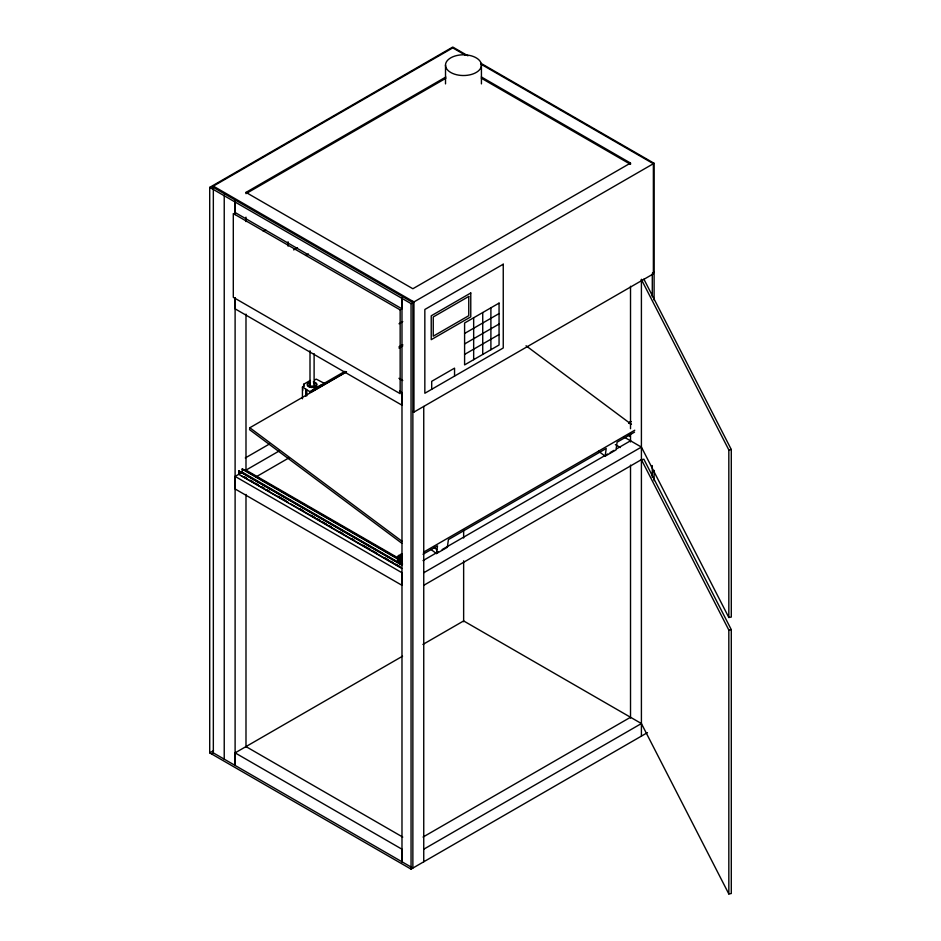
<?xml version="1.0" encoding="UTF-8"?>
<svg xmlns="http://www.w3.org/2000/svg" width="941" height="941" viewBox="0 0 941 941"><rect width="100%" height="100%" fill="white"/><g stroke="black" fill="none" stroke-linecap="round" stroke-linejoin="round"><path stroke-width="1.41" d="M402.548 656.195L235.109 752.871L235.109 765.445L235.109 298.356M235.109 476.405L235.109 488.979L401.983 585.314L401.983 572.751L235.109 476.405L242.366 472.217M235.109 297.685L235.109 308.848L401.983 405.195L401.983 392.632L399.455 391.174M399.584 558.825L399.607 557.39M346.559 371.907L249.824 427.755L249.565 429.672L401.819 543.239M430.943 549.438L436.471 553.567L437.518 545.874L423.015 554.249M598.535 451.233L605.157 456.173L606.204 448.492L448.398 539.593L447.351 547.274L436.471 553.567M400.278 561.412L400.619 559.554M302.696 389.245L302.696 390.433M647.455 732.627L411.052 869.119L209.714 752.871L209.714 187.377L452.762 47.05L467.959 55.825M411.652 867.367L213.336 752.871L213.336 186.118L452.762 47.885L465.477 55.225M211.525 188.423L213.336 187.377L412.864 302.567L411.052 303.614L209.714 187.377M445.834 78.279L245.989 193.658L245.989 192.399L445.834 77.021M263.315 231.404L265.797 229.98M293.663 249.918L297.474 247.706M305.813 255.458L308.413 253.964M481.345 78.209L630.517 164.334L630.517 163.075L412.864 288.746L245.989 192.399M213.336 186.118L413.946 301.943L654.101 163.287L654.101 300.073M399.019 323.763L402.76 321.599M303.637 387.21L303.637 384.269L310.283 380.435M302.437 398.784L302.437 387.057L303.99 386.163L303.637 384.269M314.659 379.999L316.223 379.105L324.198 383.293M309.695 391.668L344.888 371.354M345.97 371.977L310.777 392.291L302.437 387.057M399.008 346.806L402.748 344.641M399.008 348.064L402.748 345.9M245.283 457.961L269.479 443.999M464.595 333.479L499.059 313.588M401.819 568.47L238.732 474.311L238.732 470.959L399.643 563.447M242.002 472.429L242.366 468.865L397.855 558.636M240.543 472.853L242.002 472.006L400.019 563.247M279.089 451.021L245.989 470.124L397.69 557.707M464.595 343.959L499.059 324.057M241.272 475.781L288.405 502.576M464.595 354.428L499.059 334.525M256.175 476.816L289.263 457.702M654.101 272.172L652.289 273.219L653.372 273.855L653.372 163.71L480.722 64.035M412.864 411.452L413.946 412.087L653.372 273.855M397.996 558.825L401.536 557.543L397.996 558.825L398.184 561.859L400.466 564.447L402.572 564.012M423.462 552.226L634.763 430.237M634.552 432.119L617.084 442.199L616.037 449.892L605.157 456.173M423.038 560.589L438.318 551.767M442.141 549.568L607.604 454.033M610.156 452.562L613.979 450.351M616.52 448.892L630.517 440.8M423.744 572.751L641.409 447.081L728.828 617.484L731.286 617.061L731.286 449.504L643.867 279.112M423.744 585.314L641.409 459.655L643.867 459.232L731.286 629.635L731.286 893.527L728.828 893.95L641.409 723.547L463.642 620.931L422.921 644.444M209.714 752.871L213.525 750.671M211.525 753.917L213.336 752.871M423.038 837.055L630.517 717.265M423.744 849.217L641.409 723.547M641.409 279.536L728.828 449.927L731.286 449.504M641.409 459.655L728.828 630.047L731.286 629.635M320.94 385.175L312.953 389.786M480.628 63.129L654.101 163.287M481.345 76.95L630.517 163.075M627.823 435.06L630.352 436.518M624.201 437.153L641.409 447.081M615.355 444.611L620.401 447.528M398.937 378.306L402.748 380.505M242.002 469.077L398.761 559.577M238.732 470.959L401.819 565.118M244.166 476.616L246.695 478.075M250.482 480.263L253.011 481.721M255.54 483.18L258.069 484.639M261.857 486.826L264.386 488.285M266.915 489.743L269.444 491.202M278.289 496.319L285.876 500.694M299.779 508.728L303.578 510.916M311.165 515.292L314.953 517.479M317.482 518.938L320.011 520.397M322.54 521.855L326.327 524.055M328.856 525.513L331.385 526.972M340.23 532.077L342.759 533.535M351.616 538.64L354.145 540.11M362.991 545.215L370.578 549.591M373.106 551.05L376.894 553.237M384.481 557.625L388.268 559.813M390.797 561.271L393.326 562.73M395.855 564.188L399.643 566.376M290.934 504.035L400.913 567.529M245.989 746.589L402.748 837.09M235.109 752.871L401.983 849.217L401.983 861.78L401.983 297.756L401.983 308.848L235.109 212.513L235.109 199.939L235.109 214.63M526.043 345.77L631.446 424.391M433.683 547.25L437 549.72M249.824 427.755L402.078 541.322M400.09 558.378L402.372 560.977M728.828 449.927L728.828 617.484M728.828 630.047L728.828 893.95M654.101 470.382L654.101 480.663M652.289 274.501L652.289 296.709M652.289 465.56L652.289 477.299M641.409 279.312L641.409 736.121M630.517 286.252L630.517 428.731M630.517 433.131L630.517 441.941M630.517 465.101L630.517 718.089M490.896 307.825L490.896 349.711M482.733 312.541L482.733 354.428M481.427 65.152A17.961 10.363 0 0 1 454.491 74.139A17.961 10.363 0 0 1 454.491 56.178A17.961 10.363 0 0 1 481.427 65.152L481.427 83.89M473.664 317.776L473.664 359.662M463.642 530.03L463.642 538.017M463.642 560.812L463.642 621.742M454.55 376.094L454.55 368.143L431.696 381.328L431.696 389.292M445.516 65.152L445.516 83.89M423.744 406.441L423.744 861.78M413.946 301.943L413.946 412.087M412.864 301.308L412.864 868.061M411.052 303.614L411.052 869.119M314.106 353.687L314.106 384.551M310.001 350.746L310.001 386.022M306.79 389.997L306.79 395.855M305.696 388.951L305.696 396.279M288.075 241.802L288.075 246.154M245.989 217.159L245.989 221.57M245.989 314.106L245.989 471.265M245.989 494.425L245.989 747.401M239.096 470.747L239.096 474.099M224.229 195.128L224.229 759.152M314.235 382.458A4.376 2.529 0 0 1 315.4 386.28A4.376 2.529 0 0 1 308.695 386.28A4.376 2.529 0 0 1 309.86 382.458M313.882 383.587A2.6 1.506 0 0 1 313.882 385.716A2.6 1.506 0 0 1 310.212 385.716A2.6 1.506 0 0 1 310.212 383.587M313.318 381.917A4.893 2.823 0 0 1 316.294 386.069A4.893 2.823 0 0 1 308.589 386.645A4.893 2.823 0 0 1 309.601 382.199M400.337 558.542A2.47 1.423 60 0 1 401.56 558.507M628.706 423.191A6.011 3.47 60 0 1 630.893 424.191M629.011 422.885A6.011 3.47 60 0 1 631.376 421.65M399.019 562.871A6.011 3.47 60 0 1 397.808 556.366A6.011 3.47 60 0 1 402.36 556.131M399.443 562.518A5.07 2.929 60 0 1 398.796 561.365M398.349 560.154A5.07 2.929 60 0 1 398.902 556.39A5.07 2.929 60 0 1 402.254 556.837M400.16 555.872A6.011 3.47 60 0 1 401.854 553.649M401.572 554.861A5.07 2.929 60 0 1 402.242 554.508M399.431 559.601A3.223 1.858 60 0 1 399.431 558.919M399.596 558.342A3.223 1.858 60 0 1 402.019 558.178M402.219 563.059A2.564 1.482 60 0 1 399.419 562.224A2.564 1.482 60 0 1 399.49 558.942A2.564 1.482 60 0 1 402.254 561.483M401.289 562.694A1.764 1.023 60 0 1 400.654 562.4M400.337 562.118A1.764 1.023 60 0 1 399.831 561.354M400.113 559.495A1.764 1.023 60 0 1 400.395 559.483M401.983 562.342A1.764 1.023 60 0 1 401.819 562.565M399.431 560.707A2.564 1.482 60 0 1 399.466 559.119M400.066 558.613A2.564 1.482 60 0 1 400.478 558.601M401.866 559.436A2.564 1.482 60 0 1 402.266 559.954M503.247 264.209L503.247 347.982L424.838 393.256L424.838 309.483L503.247 264.209M470.771 292.98L431.225 315.811L431.225 339.677L470.771 316.858L470.771 292.98M468.759 296.462L433.248 316.964L433.248 336.196L468.759 315.694L468.759 296.462M499.059 303.108L464.595 323.01L464.595 364.896L499.059 345.006L499.059 303.108M400.16 309.895L233.297 213.56L233.297 297.332L400.16 393.679L400.16 309.895M398.466 560.53A2.564 1.482 60 0 0 401.301 563.741A2.564 1.482 60 0 0 401.066 559.989A2.564 1.482 60 0 0 398.466 560.53M399.031 560.848A1.764 1.023 60 0 0 401.019 563.012A1.764 1.023 60 0 0 400.784 560.389A1.764 1.023 60 0 0 399.031 560.848"/></g></svg>
